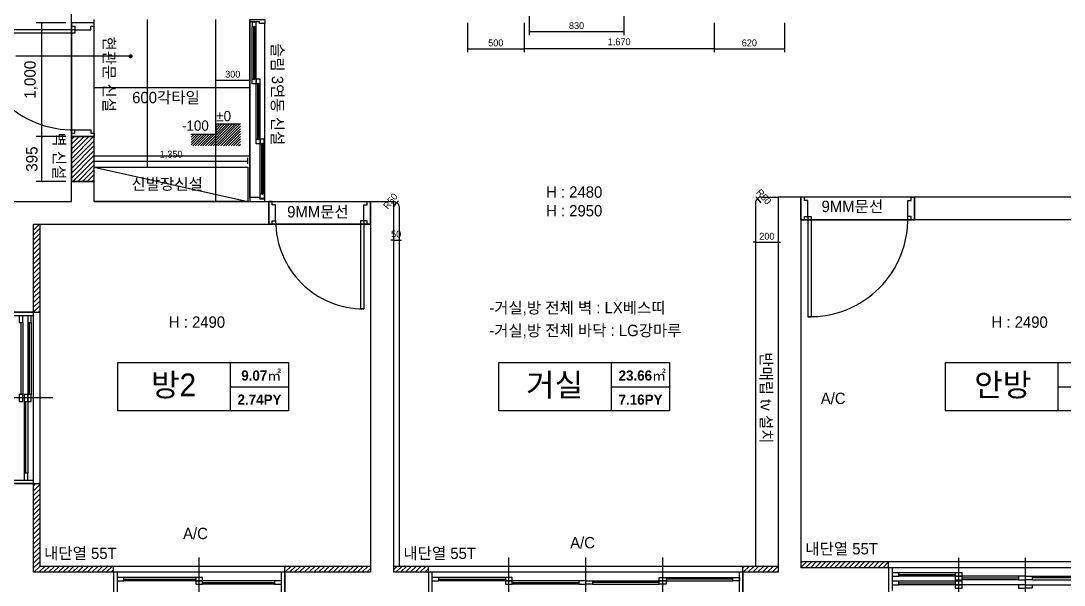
# Model space of a CAD drawing. Header units: inches. Extents: x 7740 to 83056, y -9304 to 75068.
# Drawn here: x 33188 to 42364, y 55674 to 60634 of the extents above; entities that cross this region are included whole.
import ezdxf
from ezdxf.enums import TextEntityAlignment as Align

# ---------------------------------------------------------------- set-up
doc = ezdxf.new("R2010")
doc.units = ezdxf.units.IN
doc.header["$LTSCALE"] = 50
doc.header["$MEASUREMENT"] = 0
for name, color, linetype in [('0-ELC TEXT', 7, 'Continuous'), ('0-LINE', 7, 'Continuous'), ('02-WAL', 2, 'Continuous'), ('03-TEXT', 3, 'Continuous'), ('03-WAL NEW', 3, 'Continuous'), ('04-WIN', 4, 'Continuous'), ('06-FUR', 6, 'Continuous'), ('06-LIGHT', 4, 'Continuous'), ('07-DIM', 5, 'Continuous'), ('07-DIM WAL', 5, 'Continuous'), ('08-HAT', 8, 'Continuous'), ('253', 253, 'Continuous'), ('도면층2', 2, 'Continuous'), ('도면층4', 4, 'Continuous'), ('도면층5', 5, 'Continuous'), ('도면층8', 8, 'Continuous'), ('설비', 7, 'Continuous')]:
    doc.layers.add(name, color=color, linetype=linetype)
doc.styles.add('넥슨고딕', font='NEXONLv1GothicBold.ttf')
doc.styles.add('마감재', font='stylu.ttf')
doc.styles.add('코레일둥고', font='Korail_Round_Gothic_Medium.ttf')
doc.dimstyles.new('벽치수 Copy of DIM-50', dxfattribs={"dimscale": 50, "dimtxt": 2, "dimasz": 0.7, "dimexe": 1, "dimexo": 1, "dimgap": 0.7, "dimtad": 1, "dimdec": 0, "dimzin": 1, "dimdsep": 46, "dimlunit": 6, "dimtxsty": '마감재', "dimblk": 'ARCHTICK', "dimcen": -0.09, "dimclrd": 256, "dimclre": 256, "dimclrt": 3, "dimadec": 0, "dimazin": 0, "dimtfac": 1, "dimtdec": 0, "dimtix": 1, "dimtmove": 2, "dimatfit": 0, "dimldrblk": 'ARCHTICK', "dimfxl": 0, "dimtolj": 1, "dimtzin": 0, "dimarcsym": 0})
doc.dimstyles.new('사본 벽치수 Copy of DIM-30', dxfattribs={"dimscale": 30, "dimtxt": 2, "dimasz": 0.7, "dimexe": 1, "dimexo": 1, "dimgap": 0.7, "dimtad": 1, "dimdec": 0, "dimzin": 1, "dimdsep": 46, "dimlunit": 6, "dimtxsty": '마감재', "dimblk": 'ARCHTICK', "dimcen": -0.09, "dimclrd": 256, "dimclre": 256, "dimclrt": 3, "dimadec": 0, "dimazin": 0, "dimtfac": 1, "dimtdec": 0, "dimtix": 1, "dimtmove": 2, "dimatfit": 0, "dimldrblk": 'ARCHTICK', "dimfxl": 0, "dimtolj": 1, "dimtzin": 0, "dimarcsym": 0})

# ---------------------------------------------------------------- blocks, each defined once
blk = doc.blocks.new('_ARCHTICK')
at = {"color": 0, "linetype": 'ByBlock', "const_width": 0.075}
blk.add_lwpolyline([(-0.25, -0.25), (0.25, 0.25)], dxfattribs=at)
blk = doc.blocks.new('*D183')
at = {"layer": '07-DIM WAL', "lineweight": -2}
for p, q in [((39666.4, 59071.3), (39652.6, 59087.1)), ((39699.3, 59033.7), (39666.4, 59071.3))]:
    blk.add_line(p, q, dxfattribs=at)
at = {"layer": 'Defpoints', "color": 0}
for p in [(39666.4, 59071.3), (39699.3, 59033.7)]:
    blk.add_point(p, dxfattribs=at)
at = {"layer": '07-DIM WAL', "lineweight": -2, "xscale": 21, "yscale": 21, "zscale": 21, "rotation": 311.1837003613579}
blk.add_blockref('_ARCHTICK', (39666.4, 59071.3), dxfattribs=at)
at = {"layer": '07-DIM WAL', "color": 3, "insert": (39722.4, 59087.1), "char_height": 60, "attachment_point": 5, "rotation": 311.1837, "style": '마감재'}
blk.add_mtext('\\A1;R50', dxfattribs=at)
blk = doc.blocks.new('*D184')
at = {"layer": '07-DIM WAL', "lineweight": -2}
for p, q in [((36464.3, 58996.7), (36495.5, 59035.8)), ((36495.5, 59035.8), (36508.6, 59052.2))]:
    blk.add_line(p, q, dxfattribs=at)
at = {"layer": 'Defpoints', "color": 0}
for p in [(36495.5, 59035.8), (36464.3, 58996.7)]:
    blk.add_point(p, dxfattribs=at)
at = {"layer": '07-DIM WAL', "lineweight": -2, "xscale": 21, "yscale": 21, "zscale": 21, "rotation": 231.4199961875938}
blk.add_blockref('_ARCHTICK', (36495.5, 59035.8), dxfattribs=at)
at = {"layer": '07-DIM WAL', "color": 3, "insert": (36438.8, 59049), "char_height": 60, "attachment_point": 5, "rotation": 51.42, "style": '마감재'}
blk.add_mtext('\\A1;R50', dxfattribs=at)
blk = doc.blocks.new('*D185')
at = {"layer": '07-DIM WAL', "lineweight": -2}
for p, q in [((39649.3, 58688), (39628.3, 58688)), ((39649.3, 58688), (39849.3, 58688)), ((39849.3, 58688), (39870.3, 58688))]:
    blk.add_line(p, q, dxfattribs=at)
at = {"layer": 'Defpoints', "color": 0}
for p in [(39649.3, 58688), (39849.3, 58688), (39849.3, 58688)]:
    blk.add_point(p, dxfattribs=at)
at = {"layer": '07-DIM WAL', "lineweight": -2, "xscale": 21, "yscale": 21, "zscale": 21}
blk.add_blockref('_ARCHTICK', (39649.3, 58688), dxfattribs=at)
at = {"layer": '07-DIM WAL', "lineweight": -2, "xscale": 21, "yscale": 21, "zscale": 21, "rotation": 180}
blk.add_blockref('_ARCHTICK', (39849.3, 58688), dxfattribs=at)
at = {"layer": '07-DIM WAL', "color": 3, "insert": (39749.3, 58740.1), "char_height": 60, "attachment_point": 5, "style": '마감재'}
blk.add_mtext('\\A1;200', dxfattribs=at)
blk = doc.blocks.new('*D186')
at = {"layer": '07-DIM WAL', "lineweight": -2}
for p, q in [((36464.3, 58707.1), (36443.3, 58707.1)), ((36464.3, 58707.1), (36514.3, 58707.1)), ((36514.3, 58707.1), (36535.3, 58707.1))]:
    blk.add_line(p, q, dxfattribs=at)
at = {"layer": 'Defpoints', "color": 0}
for p in [(36464.3, 58707.1), (36514.3, 58707.1), (36514.3, 58707.1)]:
    blk.add_point(p, dxfattribs=at)
at = {"layer": '07-DIM WAL', "lineweight": -2, "xscale": 21, "yscale": 21, "zscale": 21}
blk.add_blockref('_ARCHTICK', (36464.3, 58707.1), dxfattribs=at)
at = {"layer": '07-DIM WAL', "lineweight": -2, "xscale": 21, "yscale": 21, "zscale": 21, "rotation": 180}
blk.add_blockref('_ARCHTICK', (36514.3, 58707.1), dxfattribs=at)
at = {"layer": '07-DIM WAL', "color": 3, "insert": (36489.3, 58759.7), "char_height": 60, "attachment_point": 5, "style": '마감재'}
blk.add_mtext('\\A1;50', dxfattribs=at)
blk = doc.blocks.new('*D200')
at = {"layer": '07-DIM', "lineweight": -2}
for p, q in [((33584.3, 59616.1), (33322.5, 59616.1)), ((33372.5, 59221.1), (33372.5, 59616.1)), ((33584.3, 59221.1), (33322.5, 59221.1))]:
    blk.add_line(p, q, dxfattribs=at)
at = {"layer": 'Defpoints', "color": 0}
for p in [(33372.5, 59616.1), (33634.3, 59616.1), (33634.3, 59221.1)]:
    blk.add_point(p, dxfattribs=at)
at = {"layer": '07-DIM', "lineweight": -2, "xscale": 35, "yscale": 35, "zscale": 35}
for p, rotation in [((33372.5, 59616.1), 90), ((33372.5, 59221.1), 270)]:
    blk.add_blockref('_ARCHTICK', p, dxfattribs=dict(at, rotation=rotation))
at = {"layer": '07-DIM', "color": 3, "insert": (33285.3, 59418.6), "char_height": 100, "attachment_point": 5, "rotation": 90, "style": '마감재'}
blk.add_mtext('\\A1;395', dxfattribs=at)
blk = doc.blocks.new('*D201')
at = {"layer": '07-DIM', "lineweight": -2}
for p, q in [((33584.3, 60616.1), (33322.5, 60616.1)), ((33372.5, 59616.1), (33372.5, 60616.1)), ((33584.3, 59616.1), (33322.5, 59616.1))]:
    blk.add_line(p, q, dxfattribs=at)
at = {"layer": 'Defpoints', "color": 0}
for p in [(33372.5, 60616.1), (33634.3, 60616.1), (33634.3, 59616.1)]:
    blk.add_point(p, dxfattribs=at)
at = {"layer": '07-DIM', "lineweight": -2, "xscale": 35, "yscale": 35, "zscale": 35}
for p, rotation in [((33372.5, 60616.1), 90), ((33372.5, 59616.1), 270)]:
    blk.add_blockref('_ARCHTICK', p, dxfattribs=dict(at, rotation=rotation))
at = {"layer": '07-DIM', "color": 3, "insert": (33278.1, 60116.1), "char_height": 100, "attachment_point": 5, "rotation": 90, "style": '마감재'}
blk.add_mtext('\\A1;1,000', dxfattribs=at)
blk = doc.blocks.new('*D202')
at = {"layer": '07-DIM', "lineweight": -2}
for p, q in [((37115.3, 60616.7), (37115.3, 60357.5)), ((37615.3, 60616.7), (37615.3, 60357.5)), ((37115.3, 60387.5), (37615.3, 60387.5))]:
    blk.add_line(p, q, dxfattribs=at)
at = {"layer": 'Defpoints', "color": 0}
for p in [(37115.3, 60646.7), (37615.3, 60646.7), (37615.3, 60387.5)]:
    blk.add_point(p, dxfattribs=at)
at = {"layer": '07-DIM', "lineweight": -2, "xscale": 21, "yscale": 21, "zscale": 21, "rotation": 180}
blk.add_blockref('_ARCHTICK', (37115.3, 60387.5), dxfattribs=at)
at = {"layer": '07-DIM', "lineweight": -2, "xscale": 21, "yscale": 21, "zscale": 21}
blk.add_blockref('_ARCHTICK', (37615.3, 60387.5), dxfattribs=at)
at = {"layer": '07-DIM', "color": 3, "insert": (37365.3, 60440.1), "char_height": 60, "attachment_point": 5, "style": '마감재'}
blk.add_mtext('\\A1;500', dxfattribs=at)
blk = doc.blocks.new('FLOORPLAN')
at = {"layer": '03-TEXT'}
h = blk.add_hatch(dxfattribs=at)
h.set_pattern_fill('_USER', color=256, scale=30, angle=45, pattern_type=0)
h.set_pattern_definition([(45, (2322.66, 33795.268), (-21.213203, 21.213203), [])])
h.paths.add_polyline_path([(33454.9, 46032.3), (33654.9, 46032.3), (33654.9, 46427.3), (33454.9, 46427.3)])
at = {"layer": '0-LINE'}
blk.add_line((35022.5, 47457.9), (35022.5, 45857.9), dxfattribs=at)
at = {"layer": '02-WAL'}
for p, q in [((33454.9, 45857.9), (33454.9, 50115.9)), ((33654.9, 45857.9), (33654.9, 47457.9)), ((33654.9, 47427.3), (33454.9, 47427.3)), ((33654.9, 46032.3), (33454.9, 46032.3)), ((42864.9, 45894.9), (39669.9, 45894.9)), ((39669.9, 45894.9), (39669.9, 42597.9)), ((39869.9, 45694.9), (39869.9, 45894.9)), ((40869.9, 45694.9), (40869.9, 45894.9)), ((32919.9, 45857.9), (33454.9, 45857.9)), ((33654.9, 45857.9), (36284.9, 45857.9)), ((35189.9, 45657.9), (35189.9, 45857.9)), ((36084.9, 45857.9), (36084.9, 42597.9)), ((36284.9, 45857.9), (36284.9, 42597.9)), ((43845.9, 45694.9), (39869.9, 45694.9)), ((39869.9, 45694.9), (39869.9, 42637.9)), ((33119.9, 42597.9), (33119.9, 45657.9)), ((33119.9, 45657.9), (36084.9, 45657.9)), ((33119.9, 44882.9), (32919.9, 44882.9)), ((33119.9, 43377.9), (32919.9, 43377.9)), ((36084.9, 42597.9), (33119.9, 42597.9)), ((33824.9, 42597.9), (33824.9, 42397.9)), ((35329.9, 42597.9), (35329.9, 42397.9)), ((39669.9, 42597.9), (36284.9, 42597.9)), ((36594.9, 42597.9), (36594.9, 42397.9)), ((39359.9, 42597.9), (39359.9, 42397.9)), ((43845.9, 42637.9), (39869.9, 42637.9)), ((40640.9, 42637.9), (40640.9, 42397.9))]:
    blk.add_line(p, q, dxfattribs=at)
at = {"layer": '03-WAL NEW'}
blk.add_line((34722.5, 45857.9), (34722.5, 47457.9), dxfattribs=at)
blk.add_lwpolyline([(33454.9, 46032.3), (33654.9, 46032.3), (33654.9, 46427.3), (33454.9, 46427.3)], close=True, dxfattribs=at)
at = {"layer": '04-WIN'}
for p, q in [((33484.9, 47367.3), (32604.4, 47367.3)), ((33484.9, 47367.3), (32604.9, 47367.3)), ((39929.9, 45724.9), (39929.9, 44844.3)), ((39929.9, 45724.9), (39929.9, 44844.9)), ((36024.9, 45687.9), (36024.9, 44912.9))]:
    blk.add_line(p, q, dxfattribs=at)
at = {"layer": '도면층2'}
for p, q in [((33454.9, 46427.3), (33654.9, 46427.3)), ((33454.9, 46032.3), (33654.9, 46032.3)), ((39869.9, 45694.9), (39869.9, 45894.9)), ((40869.9, 45694.9), (40869.9, 45894.9)), ((35189.9, 45657.9), (35189.9, 45857.9)), ((36084.9, 45657.9), (36084.9, 45857.9)), ((32919.9, 44882.9), (33119.9, 44882.9)), ((32919.9, 43377.9), (33119.9, 43377.9)), ((33824.9, 42597.9), (33824.9, 42397.9)), ((35329.9, 42597.9), (35329.9, 42397.9)), ((36594.9, 42597.9), (36594.9, 42397.9)), ((39359.9, 42597.9), (39359.9, 42397.9)), ((40640.9, 42637.9), (40640.9, 42437.9))]:
    blk.add_line(p, q, dxfattribs=at)
at = {"layer": '도면층4'}
for p, q in [((33484.9, 47367.3), (32604.4, 47367.3)), ((33454.9, 47427.3), (33454.9, 46427.3)), ((33484.9, 47367.3), (33484.9, 47337.3)), ((33654.9, 46427.3), (33654.9, 47427.3)), ((33484.9, 47337.3), (32604.9, 47337.3)), ((33454.9, 46427.3), (33654.9, 46427.3)), ((33654.9, 46032.3), (33454.9, 46032.3)), ((33454.9, 46032.3), (33654.9, 46032.3)), ((40869.9, 45894.9), (39869.9, 45894.9)), ((39869.9, 45894.9), (39869.9, 45694.9)), ((39869.9, 45694.9), (39869.9, 45894.9)), ((40869.9, 45694.9), (40869.9, 45894.9)), ((35189.9, 45857.9), (36084.9, 45857.9)), ((35189.9, 45657.9), (35189.9, 45857.9)), ((36084.9, 45857.9), (36084.9, 45657.9)), ((36084.9, 45657.9), (36084.9, 45857.9)), ((39869.9, 45694.9), (40869.9, 45694.9)), ((39929.9, 45724.9), (39929.9, 44844.3)), ((39929.9, 45724.9), (39959.9, 45724.9)), ((39959.9, 45724.9), (39959.9, 44844.9)), ((36084.9, 45657.9), (35189.9, 45657.9)), ((35994.9, 45687.9), (35994.9, 44913.4)), ((36024.9, 45687.9), (35994.9, 45687.9)), ((36024.9, 45687.9), (36024.9, 44912.9)), ((33119.9, 44882.9), (32919.9, 44882.9)), ((33119.9, 43377.9), (33119.9, 44882.9)), ((36024.9, 44912.9), (35994.9, 44912.9)), ((33119.9, 44852.9), (32919.9, 44852.9)), ((33010.3, 44160.4), (33010.3, 44792.9)), ((33084.1, 44160.4), (33084.1, 44792.9)), ((39929.9, 44844.3), (39959.9, 44844.3)), ((33289.1, 44130.4), (32789.1, 44130.4)), ((33054.1, 43467.9), (33054.1, 44100.4)), ((32919.9, 43407.9), (33119.9, 43407.9)), ((32919.9, 43377.9), (33119.9, 43377.9)), ((34577.4, 42228.7), (34577.4, 42728.7)), ((37301.2, 42228.7), (37301.2, 42728.7)), ((37977.4, 42228.7), (37977.4, 42728.7)), ((38653.7, 42228.7), (38653.7, 42728.7)), ((41257.2, 42268.7), (41257.2, 42723.7)), ((41843.4, 42268.7), (41843.4, 42723.7)), ((35329.9, 42597.9), (33824.9, 42597.9)), ((33824.9, 42597.9), (33824.9, 42397.9)), ((33854.9, 42597.9), (33854.9, 42397.9)), ((35299.9, 42397.9), (35299.9, 42597.9)), ((35329.9, 42397.9), (35329.9, 42597.9)), ((39359.9, 42597.9), (36594.9, 42597.9)), ((36594.9, 42597.9), (36594.9, 42397.9)), ((36624.9, 42597.9), (36624.9, 42397.9)), ((39329.9, 42397.9), (39329.9, 42597.9)), ((39359.9, 42397.9), (39359.9, 42597.9)), ((43045.9, 42637.9), (40640.9, 42637.9)), ((40640.9, 42637.9), (40640.9, 42437.9)), ((40670.9, 42637.9), (40670.9, 42437.9)), ((40730.9, 42577.5), (41227.2, 42577.5)), ((33914.9, 42537.5), (34547.4, 42537.5)), ((34607.4, 42507.5), (35239.9, 42507.5)), ((36684.9, 42537.5), (37271.2, 42537.5)), ((37331.2, 42507.5), (37917.4, 42507.5)), ((38623.7, 42507.5), (38037.4, 42507.5)), ((39269.9, 42537.5), (38683.7, 42537.5)), ((40730.9, 42503.7), (41227.2, 42503.7)), ((41287.2, 42547.5), (41783.4, 42547.5)), ((42399.7, 42547.5), (41903.4, 42547.5))]:
    blk.add_line(p, q, dxfattribs=at)
for points in [[(33454.9, 47427.3), (33454.9, 47397.3), (33484.9, 47397.3), (33484.9, 47367.3), (33624.9, 47367.3), (33624.9, 47397.3), (33654.9, 47397.3), (33654.9, 47427.3), (33454.9, 47427.3)], [(33454.9, 46427.3), (33454.9, 46457.3), (33484.9, 46457.3), (33484.9, 46487.3), (33624.9, 46487.3), (33624.9, 46457.3), (33654.9, 46457.3), (33654.9, 46427.3), (33454.9, 46427.3)], [(39869.9, 45694.9), (39899.9, 45694.9), (39899.9, 45724.9), (39929.9, 45724.9), (39929.9, 45864.9), (39899.9, 45864.9), (39899.9, 45894.9), (39869.9, 45894.9), (39869.9, 45694.9)], [(40869.9, 45694.9), (40839.9, 45694.9), (40839.9, 45724.9), (40809.9, 45724.9), (40809.9, 45864.9), (40839.9, 45864.9), (40839.9, 45894.9), (40869.9, 45894.9), (40869.9, 45694.9)], [(35189.9, 45657.9), (35219.9, 45657.9), (35219.9, 45687.9), (35249.9, 45687.9), (35249.9, 45827.9), (35219.9, 45827.9), (35219.9, 45857.9), (35189.9, 45857.9), (35189.9, 45657.9)], [(36084.9, 45657.9), (36054.9, 45657.9), (36054.9, 45687.9), (36024.9, 45687.9), (36024.9, 45827.9), (36054.9, 45827.9), (36054.9, 45857.9), (36084.9, 45857.9), (36084.9, 45657.9)]]:
    blk.add_lwpolyline(points, dxfattribs=at)
for points in [[(32995.3, 44792.9), (33025.3, 44792.9), (33025.3, 44852.9), (32995.3, 44852.9)], [(33069.1, 44792.9), (33099.1, 44792.9), (33099.1, 44852.9), (33069.1, 44852.9)], [(32995.3, 44100.4), (33025.3, 44100.4), (33025.3, 44160.4), (32995.3, 44160.4)], [(33039.1, 44100.4), (33069.1, 44100.4), (33069.1, 44160.4), (33039.1, 44160.4)], [(33069.1, 44100.4), (33099.1, 44100.4), (33099.1, 44160.4), (33069.1, 44160.4)], [(33039.1, 43407.9), (33069.1, 43407.9), (33069.1, 43467.9), (33039.1, 43467.9)], [(40670.9, 42592.5), (40670.9, 42562.5), (40730.9, 42562.5), (40730.9, 42592.5)], [(41227.2, 42592.5), (41227.2, 42562.5), (41287.2, 42562.5), (41287.2, 42592.5)], [(33854.9, 42552.5), (33854.9, 42522.5), (33914.9, 42522.5), (33914.9, 42552.5)], [(34547.4, 42552.5), (34547.4, 42522.5), (34607.4, 42522.5), (34607.4, 42552.5)], [(34547.4, 42522.5), (34547.4, 42492.5), (34607.4, 42492.5), (34607.4, 42522.5)], [(35239.9, 42522.5), (35239.9, 42492.5), (35299.9, 42492.5), (35299.9, 42522.5)], [(36624.9, 42552.5), (36624.9, 42522.5), (36684.9, 42522.5), (36684.9, 42552.5)], [(37271.2, 42552.5), (37271.2, 42522.5), (37331.2, 42522.5), (37331.2, 42552.5)], [(37271.2, 42522.5), (37271.2, 42492.5), (37331.2, 42492.5), (37331.2, 42522.5)], [(37917.4, 42522.5), (37917.4, 42492.5), (37977.4, 42492.5), (37977.4, 42522.5)], [(38037.4, 42522.5), (38037.4, 42492.5), (37977.4, 42492.5), (37977.4, 42522.5)], [(38683.7, 42552.5), (38683.7, 42522.5), (38623.7, 42522.5), (38623.7, 42552.5)], [(38683.7, 42522.5), (38683.7, 42492.5), (38623.7, 42492.5), (38623.7, 42522.5)], [(39329.9, 42552.5), (39329.9, 42522.5), (39269.9, 42522.5), (39269.9, 42552.5)], [(40670.9, 42518.7), (40670.9, 42488.7), (40730.9, 42488.7), (40730.9, 42518.7)], [(41227.2, 42562.5), (41227.2, 42532.5), (41287.2, 42532.5), (41287.2, 42562.5)], [(41227.2, 42518.7), (41227.2, 42488.7), (41287.2, 42488.7), (41287.2, 42518.7)], [(41227.2, 42488.7), (41227.2, 42458.7), (41287.2, 42458.7), (41287.2, 42488.7)], [(41783.4, 42562.5), (41783.4, 42532.5), (41843.4, 42532.5), (41843.4, 42562.5)], [(41783.4, 42488.7), (41783.4, 42458.7), (41843.4, 42458.7), (41843.4, 42488.7)], [(41903.4, 42562.5), (41903.4, 42532.5), (41843.4, 42532.5), (41843.4, 42562.5)], [(41903.4, 42488.7), (41903.4, 42458.7), (41843.4, 42458.7), (41843.4, 42488.7)]]:
    blk.add_lwpolyline(points, close=True, dxfattribs=at)
at = {"layer": '도면층5'}
for p, q in [((33025.3, 44792.9), (33025.3, 44160.4)), ((33069.1, 44792.9), (33069.1, 44160.4)), ((33099.1, 44792.9), (33099.1, 44160.4)), ((33039.1, 44100.4), (33039.1, 43467.9)), ((33069.1, 44100.4), (33069.1, 43467.9)), ((41227.2, 42592.5), (40730.9, 42592.5)), ((34547.4, 42552.5), (33914.9, 42552.5)), ((34547.4, 42522.5), (33914.9, 42522.5)), ((35239.9, 42522.5), (34607.4, 42522.5)), ((35239.9, 42492.5), (34607.4, 42492.5)), ((37271.2, 42552.5), (36684.9, 42552.5)), ((37271.2, 42522.5), (36684.9, 42522.5)), ((37917.4, 42522.5), (37331.2, 42522.5)), ((37917.4, 42492.5), (37331.2, 42492.5)), ((38037.4, 42522.5), (38623.7, 42522.5)), ((38037.4, 42492.5), (38623.7, 42492.5)), ((38683.7, 42552.5), (39269.9, 42552.5)), ((38683.7, 42522.5), (39269.9, 42522.5)), ((41227.2, 42562.5), (40730.9, 42562.5)), ((41227.2, 42518.7), (40730.9, 42518.7)), ((41227.2, 42488.7), (40730.9, 42488.7)), ((41783.4, 42562.5), (41287.2, 42562.5)), ((41783.4, 42532.5), (41287.2, 42532.5)), ((41783.4, 42488.7), (41287.2, 42488.7)), ((41903.4, 42562.5), (42399.7, 42562.5)), ((41903.4, 42532.5), (42399.7, 42532.5)), ((41903.4, 42488.7), (42399.7, 42488.7))]:
    blk.add_line(p, q, dxfattribs=at)
for centre, radius, start, end in [((33463.1, 47345.4), 858.4, 178.54235, 271.45765), ((39951.7, 45703), 858.4, 268.54235, 1.45765), ((36023.4, 45686.9), 773.5, 179.92991, 270.11119)]:
    blk.add_arc(centre, radius, start, end, dxfattribs=at)
at = {"layer": '도면층8'}
for p, q in [((35022.5, 45892.9), (35022.5, 47437.5)), ((35043.9, 46935.3), (35043.9, 47391.8)), ((35079, 46935.3), (35079, 47391.8)), ((35154.9, 45878.3), (35154.9, 47422.8)), ((35079, 46408.4), (35079, 46921)), ((35114, 46364), (35114, 46921)), ((35114, 45927.4), (35114, 46364)), ((35149.1, 45927.4), (35149.1, 46364)), ((35106.9, 45892.9), (35109.3, 45892.9))]:
    blk.add_line(p, q, dxfattribs=at)
for points in [[(35144.3, 47457.9), (35154.9, 47457.9), (35154.9, 47422.8), (35106.9, 47422.8), (35106.9, 47437.5), (35022.5, 47437.5), (35022.5, 47457.9), (35144.3, 47457.9)], [(35054.7, 47391.8), (35056.3, 47388.6), (35057.4, 47388), (35059.1, 47387.4)], [(35063.8, 47387.4), (35063.8, 46939.7), (35059.1, 46939.7), (35059.1, 47387.4), (35063.8, 47387.4), (35059.1, 47387.4)], [(35068.2, 47391.8), (35066.6, 47388.6), (35065.4, 47388), (35063.8, 47387.4)], [(35054.7, 46935.3), (35056.3, 46938.5), (35057.4, 46939.1), (35059.1, 46939.7)], [(35068.2, 46935.3), (35066.6, 46938.5), (35065.4, 46939.1), (35063.8, 46939.7)], [(35089.7, 46890.8), (35091.3, 46887.6), (35092.5, 46887), (35094.2, 46886.4)], [(35103.3, 46890.8), (35101.7, 46887.6), (35100.5, 46887), (35098.8, 46886.4)], [(35098.8, 46886.4), (35098.8, 46412.9), (35094.2, 46412.9), (35094.2, 46886.4), (35098.8, 46886.4), (35094.2, 46886.4)], [(35089.7, 46408.4), (35091.3, 46411.6), (35092.5, 46412.2), (35094.2, 46412.9)], [(35103.3, 46408.4), (35101.7, 46411.6), (35100.5, 46412.2), (35098.8, 46412.9)], [(35124.8, 46364), (35126.4, 46360.8), (35127.6, 46360.2), (35129.2, 46359.5)], [(35133.9, 46359.5), (35133.9, 45923.3), (35129.2, 45923.3), (35129.2, 46359.5), (35133.9, 46359.5), (35129.2, 46359.5)], [(35138.4, 46364), (35136.7, 46360.8), (35135.6, 46360.2), (35133.9, 46359.5)], [(35027.5, 45857.9), (35154.9, 45857.9), (35154.9, 45878.3), (35109.3, 45878.3), (35109.3, 45892.9), (35022.5, 45892.9), (35022.5, 45857.9), (35027.5, 45857.9)], [(35124.8, 45927.4), (35126.4, 45930.6), (35127.6, 45931.2), (35129.2, 45931.9)], [(35138.4, 45927.4), (35136.7, 45930.6), (35135.6, 45931.2), (35133.9, 45931.9)]]:
    blk.add_lwpolyline(points, dxfattribs=at)
for points in [[(35067.3, 47391.8), (35079, 47391.8), (35079, 47432.8), (35043.9, 47432.8), (35043.9, 47391.8), (35055.6, 47391.8), (35057.7, 47398.3), (35065.2, 47398.3)], [(35043.9, 46890.8), (35043.9, 46935.3), (35055.6, 46935.3), (35057.7, 46928.8), (35065.2, 46928.8), (35067.3, 46935.3), (35079, 46935.3), (35079, 46890.8)], [(35102.3, 46890.8), (35114, 46890.8), (35114, 46931.8), (35079, 46931.8), (35079, 46890.8), (35090.7, 46890.8), (35092.7, 46897.3), (35100.3, 46897.3)], [(35079, 46364), (35079, 46408.4), (35090.7, 46408.4), (35092.7, 46401.9), (35100.3, 46401.9), (35102.3, 46408.4), (35114, 46408.4), (35114, 46364)], [(35137.4, 46364), (35149.1, 46364), (35149.1, 46404.9), (35114, 46404.9), (35114, 46364), (35125.7, 46364), (35127.8, 46370.5), (35135.3, 46370.5)], [(35114, 45883), (35114, 45927.4), (35125.7, 45927.4), (35127.8, 45920.9), (35135.3, 45920.9), (35137.4, 45927.4), (35149.1, 45927.4), (35149.1, 45883)]]:
    blk.add_lwpolyline(points, close=True, dxfattribs=at)
blk = doc.blocks.new('*D371')
at = {"layer": '07-DIM WAL', "lineweight": -2}
for p, q in [((33834.3, 59376.7), (33834.3, 59429.4)), ((33834.3, 59399.4), (35184.3, 59399.4)), ((35184.3, 59376.7), (35184.3, 59429.4))]:
    blk.add_line(p, q, dxfattribs=at)
at = {"layer": 'Defpoints', "color": 0}
for p in [(35184.3, 59399.4), (33834.3, 59346.7), (35184.3, 59346.7)]:
    blk.add_point(p, dxfattribs=at)
at = {"layer": '07-DIM WAL', "lineweight": -2, "xscale": 21, "yscale": 21, "zscale": 21, "rotation": 180}
blk.add_blockref('_ARCHTICK', (33834.3, 59399.4), dxfattribs=at)
at = {"layer": '07-DIM WAL', "lineweight": -2, "xscale": 21, "yscale": 21, "zscale": 21}
blk.add_blockref('_ARCHTICK', (35184.3, 59399.4), dxfattribs=at)
at = {"layer": '07-DIM WAL', "color": 3, "insert": (34509.3, 59456), "char_height": 60, "attachment_point": 5, "style": '마감재'}
blk.add_mtext('\\A1;1,350', dxfattribs=at)
blk = doc.blocks.new('*D471')
at = {"layer": '07-DIM WAL', "lineweight": -2}
for p, q in [((34901.9, 60103.1), (34901.9, 60142)), ((34901.9, 60112), (35201.9, 60112)), ((35201.9, 60103.1), (35201.9, 60142))]:
    blk.add_line(p, q, dxfattribs=at)
at = {"layer": 'Defpoints', "color": 0}
for p in [(35201.9, 60112), (34901.9, 60073.1), (35201.9, 60073.1)]:
    blk.add_point(p, dxfattribs=at)
at = {"layer": '07-DIM WAL', "lineweight": -2, "xscale": 21, "yscale": 21, "zscale": 21, "rotation": 180}
blk.add_blockref('_ARCHTICK', (34901.9, 60112), dxfattribs=at)
at = {"layer": '07-DIM WAL', "lineweight": -2, "xscale": 21, "yscale": 21, "zscale": 21}
blk.add_blockref('_ARCHTICK', (35201.9, 60112), dxfattribs=at)
at = {"layer": '07-DIM WAL', "color": 3, "insert": (35051.9, 60164.3), "char_height": 60, "attachment_point": 5, "style": '마감재'}
blk.add_mtext('\\A1;300', dxfattribs=at)
blk = doc.blocks.new('*D508')
at = {"layer": '07-DIM', "lineweight": -2}
for p, q in [((39285.3, 60616.7), (39285.3, 60357.5)), ((39905.3, 60616.7), (39905.3, 60357.5)), ((39285.3, 60387.5), (39905.3, 60387.5))]:
    blk.add_line(p, q, dxfattribs=at)
at = {"layer": 'Defpoints', "color": 0}
for p in [(39285.3, 60646.7), (39905.3, 60646.7), (39905.3, 60387.5)]:
    blk.add_point(p, dxfattribs=at)
at = {"layer": '07-DIM', "lineweight": -2, "xscale": 21, "yscale": 21, "zscale": 21, "rotation": 180}
blk.add_blockref('_ARCHTICK', (39285.3, 60387.5), dxfattribs=at)
at = {"layer": '07-DIM', "lineweight": -2, "xscale": 21, "yscale": 21, "zscale": 21}
blk.add_blockref('_ARCHTICK', (39905.3, 60387.5), dxfattribs=at)
at = {"layer": '07-DIM', "color": 3, "insert": (39595.3, 60439.9), "char_height": 60, "attachment_point": 5, "style": '마감재'}
blk.add_mtext('\\A1;620', dxfattribs=at)
blk = doc.blocks.new('*D509')
at = {"layer": '07-DIM', "lineweight": -2}
for p, q in [((37615.3, 60616.7), (37615.3, 60357.5)), ((39285.3, 60616.7), (39285.3, 60357.5)), ((39285.3, 60387.5), (37615.3, 60387.5))]:
    blk.add_line(p, q, dxfattribs=at)
at = {"layer": 'Defpoints', "color": 0}
for p in [(37615.3, 60646.7), (39285.3, 60646.7), (37615.3, 60387.5)]:
    blk.add_point(p, dxfattribs=at)
at = {"layer": '07-DIM', "lineweight": -2, "xscale": 21, "yscale": 21, "zscale": 21, "rotation": 180}
blk.add_blockref('_ARCHTICK', (37615.3, 60387.5), dxfattribs=at)
at = {"layer": '07-DIM', "lineweight": -2, "xscale": 21, "yscale": 21, "zscale": 21}
blk.add_blockref('_ARCHTICK', (39285.3, 60387.5), dxfattribs=at)
at = {"layer": '07-DIM', "color": 3, "insert": (38450.3, 60444.2), "char_height": 60, "attachment_point": 5, "style": '마감재'}
blk.add_mtext('\\A1;1,670', dxfattribs=at)
blk = doc.blocks.new('*D524')
at = {"layer": 'Defpoints', "color": 0}
for p in [(37660.3, 60703.7), (38490.3, 60703.7), (38490.3, 60539)]:
    blk.add_point(p, dxfattribs=at)
at = {"layer": '설비', "lineweight": -2}
for p, q in [((37660.3, 60673.7), (37660.3, 60509)), ((38490.3, 60673.7), (38490.3, 60509)), ((37660.3, 60539), (38490.3, 60539))]:
    blk.add_line(p, q, dxfattribs=at)
at = {"layer": '설비', "lineweight": -2, "xscale": 21, "yscale": 21, "zscale": 21, "rotation": 180}
blk.add_blockref('_ARCHTICK', (37660.3, 60539), dxfattribs=at)
at = {"layer": '설비', "lineweight": -2, "xscale": 21, "yscale": 21, "zscale": 21}
blk.add_blockref('_ARCHTICK', (38490.3, 60539), dxfattribs=at)
at = {"layer": '설비', "color": 3, "insert": (38075.3, 60591.3), "char_height": 60, "attachment_point": 5, "style": '마감재'}
blk.add_mtext('\\A1;830', dxfattribs=at)

msp = doc.modelspace()

# ---------------------------------------------------------------- hatches: boundary and pattern name
h = msp.add_hatch()
h.set_pattern_fill('ANSI31', color=8, scale=5, angle=180)
h.set_pattern_definition([(225, (-105520.055, -101091.836), (11.2253202, -11.2253202), [])])
h.paths.add_polyline_path([(35118.8, 59725.7), (34901.9, 59725.7), (34901.9, 59635.7), (34685, 59635.7), (34685, 59535.7), (35118.8, 59535.7)])
at = {"layer": '03-WAL NEW'}
h = msp.add_hatch(dxfattribs=at)
h.set_pattern_fill('_USER', color=256, scale=30, angle=45, pattern_type=0)
h.set_pattern_definition([(45, (-2260.585, 46696.512), (-21.213203, 21.213203), [])])
h.paths.add_polyline_path([(33354.3, 58071.7), (33354.3, 58846.7), (33299.3, 58846.7), (33299.3, 58071.7)])
h.paths.add_polyline_path([(33354.3, 56566.7), (33299.3, 56566.7), (33299.3, 55786.7), (34004.3, 55786.7), (34004.3, 55841.7), (33354.3, 55841.7)])
h.paths.add_polyline_path([(36264.3, 55841.7), (35509.3, 55841.7), (35509.3, 55786.7), (36264.3, 55786.7)])
h.paths.add_polyline_path([(36774.3, 55841.7), (36464.3, 55841.7), (36464.3, 55786.7), (36774.3, 55786.7)])
h.paths.add_polyline_path([(39539.3, 55841.7), (39539.3, 55786.7), (39849.3, 55786.7), (39849.3, 55841.7)])
h.paths.add_polyline_path([(40049.3, 55881.7), (40049.3, 55826.7), (40820.3, 55826.7), (40820.3, 55881.7)])
h.paths.add_polyline_path([(43225.3, 55881.7), (43225.3, 55826.7), (44025.3, 55826.7), (44025.3, 56751.7), (43970.3, 56751.7), (43970.3, 55881.7)])
h.paths.add_polyline_path([(43970.3, 58883.7), (43970.3, 57951.7), (44025.3, 57951.7), (44025.3, 58883.7)])
at = {"layer": '08-HAT'}
h = msp.add_hatch(dxfattribs=at)
h.set_pattern_fill('_USER', color=256, scale=600, double=1, pattern_type=0)
h.set_pattern_definition([(0, (34901.9, 60646.7), (0, 600), []), (90, (34901.9, 60646.7), (-600, 4e-14), [])])
h.paths.add_polyline_path([(33834.3, 60646.7), (35201.9, 60646.7), (35201.9, 59346.7), (33834.3, 59346.7)])

# ---------------------------------------------------------------- linework, layer by layer
at = {"layer": '03-TEXT'}
msp.add_lwpolyline([(40049.3, 55881.7), (43970.3, 55881.7), (43970.3, 58883.7)], dxfattribs=at)
at = {"layer": '03-WAL NEW'}
for p, q in [((39699.3, 59083.7), (39849.3, 59083.7)), ((33299.3, 58071.7), (33354.3, 58071.7)), ((33299.3, 56566.7), (33354.3, 56566.7)), ((40820.3, 55826.7), (40820.3, 55881.7)), ((34004.3, 55786.7), (34004.3, 55841.7)), ((35509.3, 55786.7), (35509.3, 55841.7)), ((36774.3, 55786.7), (36774.3, 55841.7)), ((39539.3, 55786.7), (39539.3, 55841.7))]:
    msp.add_line(p, q, dxfattribs=at)
for points in [[(36464.3, 59046.7), (36464.3, 59046.7, -0.414214), (36514.3, 58996.7), (36514.3, 55841.7)], [(39699.3, 59083.7), (39699.3, 59083.7, 0.414214), (39649.3, 59033.7), (39649.3, 55841.7)]]:
    msp.add_lwpolyline(points, format="xyb", dxfattribs=at)
for points in [[(33354.3, 58846.7), (33354.3, 55841.7), (36264.3, 55841.7)], [(36464.3, 55841.7), (39849.3, 55841.7)]]:
    msp.add_lwpolyline(points, dxfattribs=at)
at = {"layer": '06-FUR'}
msp.add_line((33834.3, 59346.7), (35184.3, 59046.7), dxfattribs=at)
msp.add_lwpolyline([(33834.3, 59346.7), (35184.3, 59346.7), (35184.3, 59046.7), (33834.3, 59046.7)], close=True, dxfattribs=at)
at = {"layer": '06-LIGHT'}
msp.add_lwpolyline([(35118.8, 59725.7), (34901.9, 59725.7), (34901.9, 59635.7), (34685, 59635.7)], dxfattribs=at)
at = {"layer": '253'}
for p, q in [((35031.9, 57205.2), (35031.9, 57629.7)), ((38383.1, 57205.2), (38383.1, 57629.7)), ((42311.5, 57205.2), (42311.5, 57629.7)), ((35031.9, 57417.4), (35541.6, 57417.4)), ((38383.1, 57417.4), (38892.7, 57417.4)), ((42311.5, 57417.4), (42821.1, 57417.4))]:
    msp.add_line(p, q, dxfattribs=at)
for points in [[(34041.6, 57629.7), (35541.6, 57629.7), (35541.6, 57205.2), (34041.6, 57205.2)], [(37392.7, 57629.7), (38892.7, 57629.7), (38892.7, 57205.2), (37392.7, 57205.2)], [(41321.1, 57629.7), (42821.1, 57629.7), (42821.1, 57205.2), (41321.1, 57205.2)]]:
    msp.add_lwpolyline(points, close=True, dxfattribs=at)

# ---------------------------------------------------------------- block references
msp.add_blockref('FLOORPLAN', (179.4, 13188.8))

# ---------------------------------------------------------------- texts
at = {"layer": '0-ELC TEXT', "style": '코레일둥고'}
for s, p in [('현관문 신설', (33915.2, 60496.2)), ('슬림 3연동 신설', (35395.5, 60438.4)), ('벽 신설', (33474.7, 59652.7)), ('반매립 tv 설치', (39694.4, 57720.5))]:
    msp.add_text(s, height=100, rotation=270, dxfattribs=at).set_placement(p)
for s, p in [('600각타일', (34167.7, 59909.8)), ('신발장신설', (34161.6, 59149.6)), ('H : 2480', (37807.5, 59079.1)), ('9MM문선', (35530.3, 58905.9)), ('H : 2950', (37807.5, 58914.9)), ('9MM문선', (40230.5, 58952.9)), ('-거실,방 전체 벽 : LX베스띠', (37307.5, 58062.2)), ('H : 2490', (34490.3, 57935.9)), ('H : 2490', (41725.6, 57935.9)), ('-거실,방 전체 바닥 : LG강마루', (37307.5, 57862.2)), ('A/C', (40223.8, 57265.5)), ('A/C', (34615.2, 56078)), ('A/C', (38019.5, 55997)), ('내단열 55T', (33392.7, 55903.5)), ('내단열 55T', (36552.7, 55903.5)), ('내단열 55T', (40087.7, 55943.5))]:
    msp.add_text(s, height=100, dxfattribs=at).set_placement(p)
at = {"layer": '03-TEXT'}
for s, height, style, p in [('방2', 200, '코레일둥고', (34531.8, 57334.1)), ('9.07㎡', 90, '넥슨고딕', (35302.7, 57471.5)), ('거실', 200, '코레일둥고', (37882.9, 57334.1)), ('23.66㎡', 90, '넥슨고딕', (38653.9, 57471.5)), ('안방', 200, '코레일둥고', (41824.3, 57334.1)), ('2.74PY', 90, '넥슨고딕', (35287.3, 57259.3)), ('7.16PY', 90, '넥슨고딕', (38638.5, 57259.3))]:
    msp.add_text(s, height=height, dxfattribs=dict(at, style=style)).set_placement(p, align=Align.CENTER)
at = {"layer": '도면층4', "style": '코레일둥고'}
for s, p in [('%%P0', (34907.1, 59751.5)), ('-100', (34605.6, 59668.1))]:
    msp.add_text(s, height=90, dxfattribs=at).set_placement(p)

# ---------------------------------------------------------------- dimensions: what is measured, and where the dimension line sits
at = {"layer": '07-DIM'}
for base, p1, p2, picture, middle in [((33372.5, 60616.1), (33634.3, 59616.1), (33634.3, 60616.1), '*D201', (33278.1, 60116.1)), ((33372.5, 59616.1), (33634.3, 59221.1), (33634.3, 59616.1), '*D200', (33285.3, 59418.6))]:
    dim = msp.add_linear_dim(base=base, p1=p1, p2=p2, angle=270, dimstyle='벽치수 Copy of DIM-50', override={"dimfxl": 1.25}, dxfattribs=at)
    dim.commit()
    dim.dimension.update_dxf_attribs({"geometry": picture, "text_midpoint": middle})
dim = msp.add_linear_dim(base=(37615.3, 60387.5), p1=(37115.3, 60646.7), p2=(37615.3, 60646.7), dimstyle='사본 벽치수 Copy of DIM-30', dxfattribs=at)
dim.commit()
dim.dimension.update_dxf_attribs({"geometry": '*D202', "text_midpoint": (37365.3, 60440.1)})
for base, p2, picture, middle in [((37615.3, 60387.5), (37615.3, 60646.7), '*D509', (38450.3, 60444.2)), ((39905.3, 60387.5), (39905.3, 60646.7), '*D508', (39595.3, 60439.9))]:
    dim = msp.add_linear_dim(base=base, p1=(39285.3, 60646.7), p2=p2, dimstyle='사본 벽치수 Copy of DIM-30', override={"dimfxl": 1.25}, dxfattribs=at)
    dim.commit()
    dim.dimension.update_dxf_attribs({"geometry": picture, "text_midpoint": middle})
at = {"layer": '07-DIM WAL'}
for base, p1, p2, picture, middle in [((35201.9, 60112), (34901.9, 60073.1), (35201.9, 60073.1), '*D471', (35051.9, 60164.3)), ((35184.3, 59399.4), (33834.3, 59346.7), (35184.3, 59346.7), '*D371', (34509.3, 59456)), ((36514.3, 58707.1), (36464.3, 58707.1), (36514.3, 58707.1), '*D186', (36489.3, 58759.7)), ((39849.3, 58688), (39649.3, 58688), (39849.3, 58688), '*D185', (39749.3, 58740.1))]:
    dim = msp.add_linear_dim(base=base, p1=p1, p2=p2, dimstyle='사본 벽치수 Copy of DIM-30', dxfattribs=at)
    dim.commit()
    dim.dimension.update_dxf_attribs({"geometry": picture, "text_midpoint": middle})
for center, mpoint, picture, middle in [((36464.3, 58996.7), (36495.5, 59035.8), '*D184', (36438.8, 59049)), ((39699.3, 59033.7), (39666.4, 59071.3), '*D183', (39722.4, 59087.1))]:
    dim = msp.add_radius_dim(center=center, mpoint=mpoint, dimstyle='사본 벽치수 Copy of DIM-30', dxfattribs=at)
    dim.commit()
    dim.dimension.update_dxf_attribs({"geometry": picture, "text_midpoint": middle})
at = {"layer": '설비'}
dim = msp.add_linear_dim(base=(38490.3, 60539), p1=(37660.3, 60703.7), p2=(38490.3, 60703.7), dimstyle='사본 벽치수 Copy of DIM-30', override={"dimfxl": 1.25}, dxfattribs=at)
dim.commit()
dim.dimension.update_dxf_attribs({"geometry": '*D524', "text_midpoint": (38075.3, 60591.3)})

# ---------------------------------------------------------------- leaders
at = {"layer": '253'}
msp.add_leader([(34154.5, 60322.3), (33143.2, 60322.3)], dimstyle='벽치수 Copy of DIM-50', override={"dimgap": 0.7, "dimtad": 0, "dimldrblk": 'Dot'}, dxfattribs=at)

doc.saveas('drawing.dxf')
